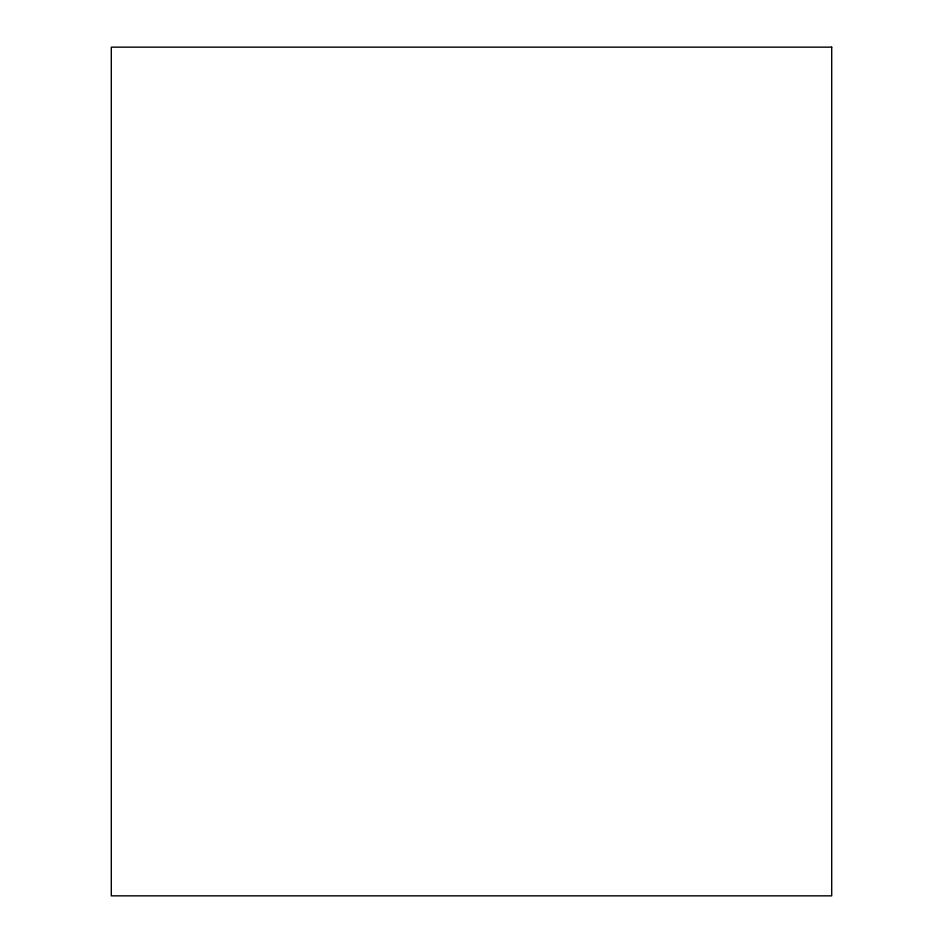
<?xml version="1.0" encoding="UTF-8"?>
<svg xmlns="http://www.w3.org/2000/svg" width="943" height="943" viewBox="0 0 943 943"><rect width="100%" height="100%" fill="white"/><g stroke="black" fill="none" stroke-linecap="round" stroke-linejoin="round"><path stroke-width="1.41" d="M831.702 47.15L111.298 47.15L111.298 895.85L831.702 895.85L831.702 47.15"/></g></svg>
